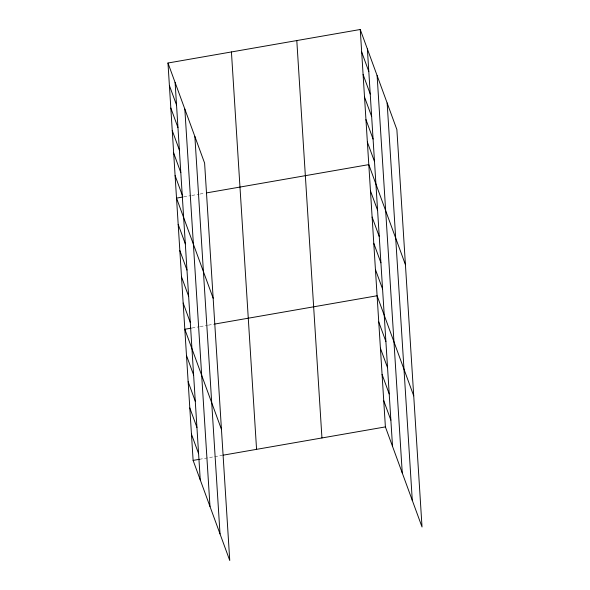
<?xml version="1.0" encoding="UTF-8"?>
<svg xmlns="http://www.w3.org/2000/svg" width="590" height="590" viewBox="0 0 590 590"><rect width="100%" height="100%" fill="white"/><g stroke="black" fill="none" stroke-linecap="round" stroke-linejoin="round"><path stroke-width="0.44" stroke-dasharray="2.95 2.21" d="M183.778 196.861L191.027 195.6M191.934 195.438L199.184 194.176M200.091 194.014L204.627 193.225M192.075 328.003L199.324 326.742M200.231 326.58L207.488 325.319M208.388 325.156L213.831 324.212M199.464 459.3L222.128 455.355"/><path stroke-width="0.89" d="M167.973 63.012L204.605 163.098L229.753 560.5L193.122 460.406L167.973 63.012L360.247 29.5L396.878 129.594L422.027 526.988L385.395 426.902L360.247 29.5M182.871 197.016L176.528 198.122L213.152 298.216M206.441 192.915L368.802 164.617L405.426 264.711M191.167 328.158L184.825 329.264L221.449 429.358M214.738 324.05L377.099 295.76L413.723 395.846M193.122 460.406L199.464 459.3M223.035 455.192L385.395 426.902M361.677 52.016L368.802 71.501M363.101 74.539L370.225 94.017M364.524 97.055L371.656 116.54M365.947 119.578L373.079 139.056M367.371 142.094L374.503 161.579M370.461 190.843L377.585 210.32M372.12 217.076L379.245 236.553M373.78 243.301L380.904 262.779M375.439 269.527L382.563 289.012M378.758 321.985L385.882 341.463M380.417 348.211L387.542 367.695M382.077 374.444L389.208 393.921M383.736 400.669L390.868 420.146M169.404 85.528L176.528 105.005M170.827 108.051L177.951 127.528M172.251 130.567L179.382 150.044M173.674 153.083L180.805 172.568M175.097 175.606L182.229 195.083M178.187 224.355L185.312 243.832M179.847 250.58L186.971 270.058M181.506 276.813L188.63 296.291M183.166 303.039L190.29 322.516M186.484 355.497L193.608 374.975M188.144 381.723L195.275 401.2M189.803 407.948L196.935 427.433M191.462 434.181L198.594 453.658M387.143 102.992L412.292 500.386M377.113 75.579L402.262 472.981M367.378 48.977L392.527 446.379M296.8 40.555L321.948 437.957M231.428 51.95L256.569 449.351M194.87 136.497L220.018 533.898M184.84 109.091L209.988 506.493M175.105 82.489L200.253 479.891"/></g></svg>
